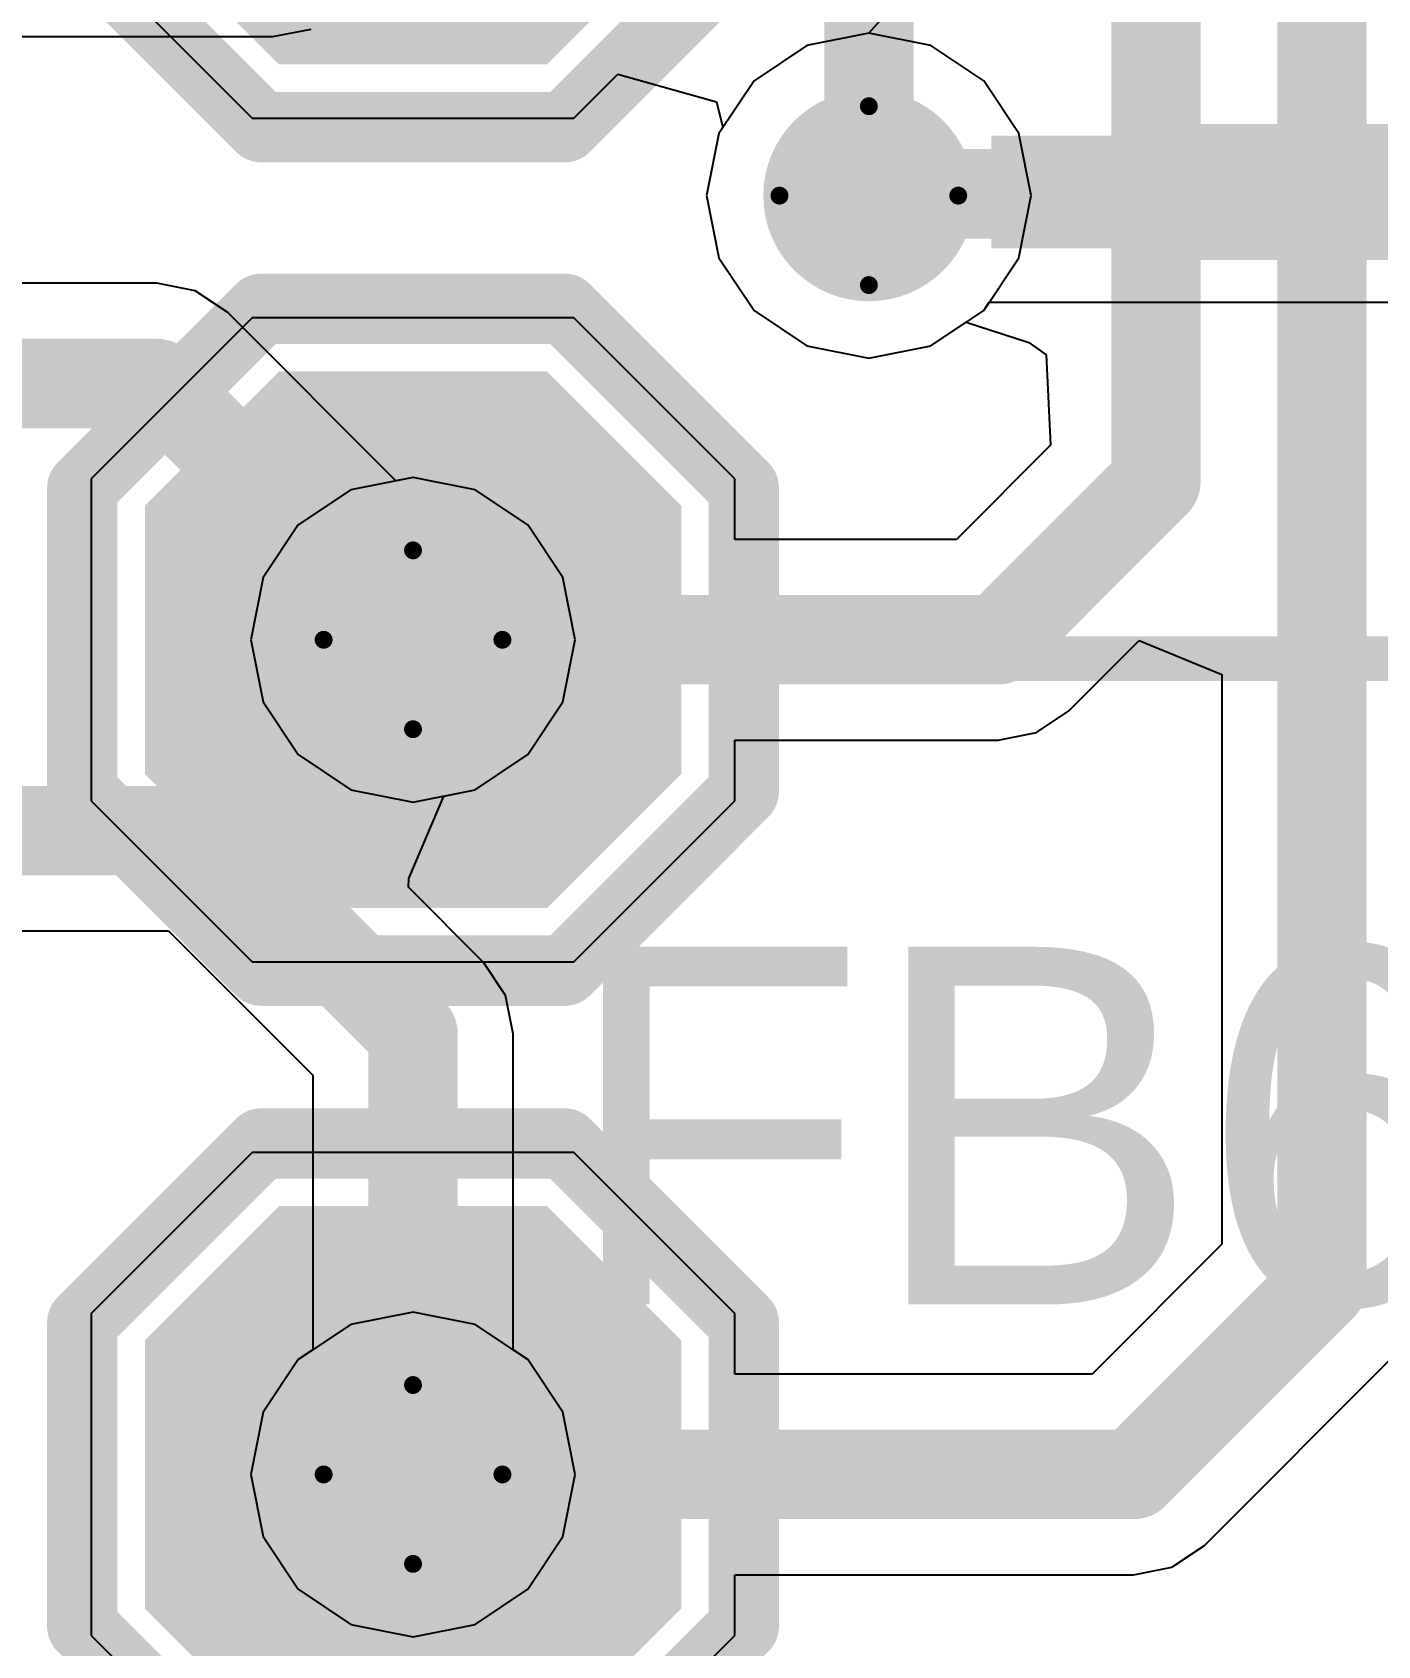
# Model space of a CAD drawing. Header units: millimetres. Extents: x -16 to 330, y -45 to 150.
# Drawn here: x 56.678 to 60.501, y 57.705 to 62.288 of the extents above; entities that cross this region are included whole.
import ezdxf

# ---------------------------------------------------------------- set-up
doc = ezdxf.new("R2010")
doc.units = ezdxf.units.MM
for name, color, linetype in [('BottomLayer', 5, 'Continuous'), ('BottomOverlay', 54, 'Continuous'), ('BottomPaste', 16, 'Continuous'), ('BottomSolder', 6, 'Continuous'), ('DrillDrawing', 1, 'Continuous'), ('Mechanical13', 56, 'Continuous'), ('MidLayer1', 16, 'Continuous'), ('MidLayer2', 76, 'Continuous'), ('TopLayer', 1, 'Continuous'), ('TopOverlay', 2, 'Continuous'), ('TopPaste', 8, 'Continuous'), ('TopSolder', 216, 'Continuous'), ('ViaHoleLayer', 16, 'Continuous')]:
    doc.layers.add(name, color=color, linetype=linetype)
doc.styles.add('Arial', font='arial.ttf', dxfattribs={"height": 0.2})

# ---------------------------------------------------------------- blocks, each defined once
blk = doc.blocks.new('TSSOP_20_59')
at = {"layer": 'TopLayer'}
blk.add_hatch(color=1, dxfattribs=at).paths.add_polyline_path([(3.6, 3.085), (3.6, 2.765), (2, 2.765), (2, 3.085)])
at = {"layer": 'TopPaste'}
blk.add_hatch(color=8, dxfattribs=at).paths.add_polyline_path([(3.6, 3.085), (3.6, 2.765), (2, 2.765), (2, 3.085)])
at = {"layer": 'TopSolder'}
blk.add_hatch(color=216, dxfattribs=at).paths.add_polyline_path([(3.6, 3.085), (3.6, 2.765), (2, 2.765), (2, 3.085)])
blk = doc.blocks.new('T__________B_127')
at = {"layer": 'BottomLayer'}
blk.add_hatch(color=5, dxfattribs=at).paths.add_polyline_path([(0.381, 0.762), (-0.381, 0.762), (-0.762, 0.381), (-0.762, -0.381), (-0.381, -0.762), (0.381, -0.762), (0.762, -0.381), (0.762, 0.381)])
at = {"layer": 'BottomPaste'}
blk.add_hatch(color=16, dxfattribs=at).paths.add_polyline_path([(0.381, 0.762), (-0.381, 0.762), (-0.762, 0.381), (-0.762, -0.381), (-0.381, -0.762), (0.381, -0.762), (0.762, -0.381), (0.762, 0.381)])
at = {"layer": 'BottomSolder'}
blk.add_hatch(color=6, dxfattribs=at).paths.add_polyline_path([(0.381, 0.762), (-0.381, 0.762), (-0.762, 0.381), (-0.762, -0.381), (-0.381, -0.762), (0.381, -0.762), (0.762, -0.381), (0.762, 0.381)])
at = {"layer": 'BottomOverlay', "const_width": 0.2}
for points in [[(-0.9398, 0.4318), (-0.4318, 0.9398)], [(-0.4318, 0.9398), (0.4318, 0.9398)], [(-0.4318, 0.9398), (0.4318, 0.9398)], [(0.4318, 0.9398), (0.9398, 0.4318)], [(-0.9398, -0.4318), (-0.9398, 0.4318)], [(0.9398, -0.4318), (0.9398, 0.4318)], [(-0.9398, -0.4318), (-0.4318, -0.9398)], [(0.4318, -0.9398), (0.9398, -0.4318)], [(-0.4318, -0.9398), (0.4318, -0.9398)], [(-0.4318, -0.9398), (0.4318, -0.9398)]]:
    blk.add_lwpolyline(points, dxfattribs=at)
at = {"layer": 'BottomOverlay', "const_width": 0.1}
for points in [[(-0.4818, 0.9398, 1), (-0.3818, 0.9398, 1)], [(-0.4818, 0.9398, 1), (-0.3818, 0.9398, 1)], [(-0.4818, 0.9398, 1), (-0.3818, 0.9398, 1)], [(0.3818, 0.9398, 1), (0.4818, 0.9398, 1)], [(0.3818, 0.9398, 1), (0.4818, 0.9398, 1)], [(0.3818, 0.9398, 1), (0.4818, 0.9398, 1)], [(-0.9898, 0.4318, 1), (-0.8898, 0.4318, 1)], [(-0.9898, 0.4318, 1), (-0.8898, 0.4318, 1)], [(0.8898, 0.4318, 1), (0.9898, 0.4318, 1)], [(0.8898, 0.4318, 1), (0.9898, 0.4318, 1)], [(-0.9898, -0.4318, 1), (-0.8898, -0.4318, 1)], [(-0.9898, -0.4318, 1), (-0.8898, -0.4318, 1)], [(0.8898, -0.4318, 1), (0.9898, -0.4318, 1)], [(0.8898, -0.4318, 1), (0.9898, -0.4318, 1)], [(-0.4818, -0.9398, 1), (-0.3818, -0.9398, 1)], [(-0.4818, -0.9398, 1), (-0.3818, -0.9398, 1)], [(-0.4818, -0.9398, 1), (-0.3818, -0.9398, 1)], [(0.3818, -0.9398, 1), (0.4818, -0.9398, 1)], [(0.3818, -0.9398, 1), (0.4818, -0.9398, 1)], [(0.3818, -0.9398, 1), (0.4818, -0.9398, 1)]]:
    blk.add_lwpolyline(points, format="xyb", close=True, dxfattribs=at)
blk = doc.blocks.new('T__________B_128')
at = {"layer": 'BottomLayer'}
blk.add_hatch(color=5, dxfattribs=at).paths.add_polyline_path([(0.381, 0.762), (-0.381, 0.762), (-0.762, 0.381), (-0.762, -0.381), (-0.381, -0.762), (0.381, -0.762), (0.762, -0.381), (0.762, 0.381)])
at = {"layer": 'BottomPaste'}
blk.add_hatch(color=16, dxfattribs=at).paths.add_polyline_path([(0.381, 0.762), (-0.381, 0.762), (-0.762, 0.381), (-0.762, -0.381), (-0.381, -0.762), (0.381, -0.762), (0.762, -0.381), (0.762, 0.381)])
at = {"layer": 'BottomSolder'}
blk.add_hatch(color=6, dxfattribs=at).paths.add_polyline_path([(0.381, 0.762), (-0.381, 0.762), (-0.762, 0.381), (-0.762, -0.381), (-0.381, -0.762), (0.381, -0.762), (0.762, -0.381), (0.762, 0.381)])
at = {"layer": 'BottomOverlay', "const_width": 0.2}
for points in [[(-0.9398, 0.4318), (-0.4318, 0.9398)], [(-0.4318, 0.9398), (0.4318, 0.9398)], [(-0.4318, 0.9398), (0.4318, 0.9398)], [(0.4318, 0.9398), (0.9398, 0.4318)], [(-0.9398, -0.4318), (-0.9398, 0.4318)], [(0.9398, -0.4318), (0.9398, 0.4318)], [(-0.9398, -0.4318), (-0.4318, -0.9398)], [(0.4318, -0.9398), (0.9398, -0.4318)], [(-0.4318, -0.9398), (0.4318, -0.9398)], [(-0.4318, -0.9398), (0.4318, -0.9398)]]:
    blk.add_lwpolyline(points, dxfattribs=at)
at = {"layer": 'BottomOverlay', "const_width": 0.1}
for points in [[(-0.4818, 0.9398, 1), (-0.3818, 0.9398, 1)], [(-0.4818, 0.9398, 1), (-0.3818, 0.9398, 1)], [(-0.4818, 0.9398, 1), (-0.3818, 0.9398, 1)], [(0.3818, 0.9398, 1), (0.4818, 0.9398, 1)], [(0.3818, 0.9398, 1), (0.4818, 0.9398, 1)], [(0.3818, 0.9398, 1), (0.4818, 0.9398, 1)], [(-0.9898, 0.4318, 1), (-0.8898, 0.4318, 1)], [(-0.9898, 0.4318, 1), (-0.8898, 0.4318, 1)], [(0.8898, 0.4318, 1), (0.9898, 0.4318, 1)], [(0.8898, 0.4318, 1), (0.9898, 0.4318, 1)], [(-0.9898, -0.4318, 1), (-0.8898, -0.4318, 1)], [(-0.9898, -0.4318, 1), (-0.8898, -0.4318, 1)], [(0.8898, -0.4318, 1), (0.9898, -0.4318, 1)], [(0.8898, -0.4318, 1), (0.9898, -0.4318, 1)], [(-0.4818, -0.9398, 1), (-0.3818, -0.9398, 1)], [(-0.4818, -0.9398, 1), (-0.3818, -0.9398, 1)], [(-0.4818, -0.9398, 1), (-0.3818, -0.9398, 1)], [(0.3818, -0.9398, 1), (0.4818, -0.9398, 1)], [(0.3818, -0.9398, 1), (0.4818, -0.9398, 1)], [(0.3818, -0.9398, 1), (0.4818, -0.9398, 1)]]:
    blk.add_lwpolyline(points, format="xyb", close=True, dxfattribs=at)
blk = doc.blocks.new('T__________B_129')
at = {"layer": 'BottomLayer'}
blk.add_hatch(color=5, dxfattribs=at).paths.add_polyline_path([(0.381, 0.762), (-0.381, 0.762), (-0.762, 0.381), (-0.762, -0.381), (-0.381, -0.762), (0.381, -0.762), (0.762, -0.381), (0.762, 0.381)])
at = {"layer": 'BottomPaste'}
blk.add_hatch(color=16, dxfattribs=at).paths.add_polyline_path([(0.381, 0.762), (-0.381, 0.762), (-0.762, 0.381), (-0.762, -0.381), (-0.381, -0.762), (0.381, -0.762), (0.762, -0.381), (0.762, 0.381)])
at = {"layer": 'BottomSolder'}
blk.add_hatch(color=6, dxfattribs=at).paths.add_polyline_path([(0.381, 0.762), (-0.381, 0.762), (-0.762, 0.381), (-0.762, -0.381), (-0.381, -0.762), (0.381, -0.762), (0.762, -0.381), (0.762, 0.381)])
at = {"layer": 'BottomOverlay', "const_width": 0.2}
for points in [[(-0.9398, 0.4318), (-0.4318, 0.9398)], [(-0.4318, 0.9398), (0.4318, 0.9398)], [(-0.4318, 0.9398), (0.4318, 0.9398)], [(0.4318, 0.9398), (0.9398, 0.4318)], [(-0.9398, -0.4318), (-0.9398, 0.4318)], [(0.9398, -0.4318), (0.9398, 0.4318)], [(-0.9398, -0.4318), (-0.4318, -0.9398)], [(0.4318, -0.9398), (0.9398, -0.4318)], [(-0.4318, -0.9398), (0.4318, -0.9398)], [(-0.4318, -0.9398), (0.4318, -0.9398)]]:
    blk.add_lwpolyline(points, dxfattribs=at)
at = {"layer": 'BottomOverlay', "const_width": 0.1}
for points in [[(-0.4818, 0.9398, 1), (-0.3818, 0.9398, 1)], [(-0.4818, 0.9398, 1), (-0.3818, 0.9398, 1)], [(-0.4818, 0.9398, 1), (-0.3818, 0.9398, 1)], [(0.3818, 0.9398, 1), (0.4818, 0.9398, 1)], [(0.3818, 0.9398, 1), (0.4818, 0.9398, 1)], [(0.3818, 0.9398, 1), (0.4818, 0.9398, 1)], [(-0.9898, 0.4318, 1), (-0.8898, 0.4318, 1)], [(-0.9898, 0.4318, 1), (-0.8898, 0.4318, 1)], [(0.8898, 0.4318, 1), (0.9898, 0.4318, 1)], [(0.8898, 0.4318, 1), (0.9898, 0.4318, 1)], [(-0.9898, -0.4318, 1), (-0.8898, -0.4318, 1)], [(-0.9898, -0.4318, 1), (-0.8898, -0.4318, 1)], [(0.8898, -0.4318, 1), (0.9898, -0.4318, 1)], [(0.8898, -0.4318, 1), (0.9898, -0.4318, 1)], [(-0.4818, -0.9398, 1), (-0.3818, -0.9398, 1)], [(-0.4818, -0.9398, 1), (-0.3818, -0.9398, 1)], [(-0.4818, -0.9398, 1), (-0.3818, -0.9398, 1)], [(0.3818, -0.9398, 1), (0.4818, -0.9398, 1)], [(0.3818, -0.9398, 1), (0.4818, -0.9398, 1)], [(0.3818, -0.9398, 1), (0.4818, -0.9398, 1)]]:
    blk.add_lwpolyline(points, format="xyb", close=True, dxfattribs=at)

msp = doc.modelspace()

# ---------------------------------------------------------------- hatches: boundary and pattern name
at = {"layer": 'BottomLayer'}
h = msp.add_hatch(color=5, dxfattribs=at)
edge = h.paths.add_edge_path()
edge.add_arc((59.055, 61.8236), 0.3, 0, 360)
h = msp.add_hatch(color=5, dxfattribs=at)
edge = h.paths.add_edge_path()
edge.add_arc((57.7596, 60.5621), 0.3, 0, 360)
h = msp.add_hatch(color=5, dxfattribs=at)
edge = h.paths.add_edge_path()
edge.add_arc((57.7596, 58.1914), 0.3, 0, 360)
at = {"layer": 'BottomSolder'}
h = msp.add_hatch(color=6, dxfattribs=at)
edge = h.paths.add_edge_path()
edge.add_arc((59.055, 61.8236), 0.15, 0, 360)
h = msp.add_hatch(color=6, dxfattribs=at)
edge = h.paths.add_edge_path()
edge.add_arc((57.7596, 60.5621), 0.15, 0, 360)
h = msp.add_hatch(color=6, dxfattribs=at)
edge = h.paths.add_edge_path()
edge.add_arc((57.7596, 58.1914), 0.15, 0, 360)
at = {"layer": 'MidLayer1'}
h = msp.add_hatch(color=16, dxfattribs=at)
edge = h.paths.add_edge_path()
edge.add_arc((59.055, 61.8236), 0.3, 0, 360)
h = msp.add_hatch(color=16, dxfattribs=at)
edge = h.paths.add_edge_path()
edge.add_arc((57.7596, 60.5621), 0.3, 0, 360)
h = msp.add_hatch(color=16, dxfattribs=at)
edge = h.paths.add_edge_path()
edge.add_arc((57.7596, 58.1914), 0.3, 0, 360)
at = {"layer": 'MidLayer2'}
h = msp.add_hatch(color=76, dxfattribs=at)
edge = h.paths.add_edge_path()
edge.add_arc((59.055, 61.8236), 0.3, 0, 360)
h = msp.add_hatch(color=76, dxfattribs=at)
edge = h.paths.add_edge_path()
edge.add_arc((57.7596, 60.5621), 0.3, 0, 360)
h = msp.add_hatch(color=76, dxfattribs=at)
edge = h.paths.add_edge_path()
edge.add_arc((57.7596, 58.1914), 0.3, 0, 360)
at = {"layer": 'TopLayer'}
h = msp.add_hatch(color=1, dxfattribs=at)
edge = h.paths.add_edge_path()
edge.add_arc((59.055, 61.8236), 0.3, 0, 360)
h = msp.add_hatch(color=1, dxfattribs=at)
edge = h.paths.add_edge_path()
edge.add_arc((57.7596, 60.5621), 0.3, 0, 360)
h = msp.add_hatch(color=1, dxfattribs=at)
edge = h.paths.add_edge_path()
edge.add_arc((57.7596, 58.1914), 0.3, 0, 360)
at = {"layer": 'TopSolder'}
h = msp.add_hatch(color=216, dxfattribs=at)
edge = h.paths.add_edge_path()
edge.add_arc((59.055, 61.8236), 0.15, 0, 360)
h = msp.add_hatch(color=216, dxfattribs=at)
edge = h.paths.add_edge_path()
edge.add_arc((57.7596, 60.5621), 0.15, 0, 360)
h = msp.add_hatch(color=216, dxfattribs=at)
edge = h.paths.add_edge_path()
edge.add_arc((57.7596, 58.1914), 0.15, 0, 360)
at = {"layer": 'ViaHoleLayer'}
h = msp.add_hatch(color=16, dxfattribs=at)
edge = h.paths.add_edge_path()
edge.add_arc((59.055, 61.8236), 0.15, 0, 360)
h = msp.add_hatch(color=16, dxfattribs=at)
edge = h.paths.add_edge_path()
edge.add_arc((57.7596, 60.5621), 0.15, 0, 360)
h = msp.add_hatch(color=16, dxfattribs=at)
edge = h.paths.add_edge_path()
edge.add_arc((57.7596, 58.1914), 0.15, 0, 360)

# ---------------------------------------------------------------- linework, layer by layer
at = {"layer": 'BottomLayer'}
for p, q in [((56.8452, 62.5009), (57.3024, 62.0437)), ((58.2168, 62.0437), (58.3415, 62.1685)), ((58.3415, 62.1685), (58.6222, 62.0899)), ((58.6222, 62.0899), (58.64, 62.0168)), ((57.3024, 62.0437), (58.2168, 62.0437)), ((58.64, 62.0168), (58.6288, 62.0001)), ((58.6288, 62.0001), (58.5937, 61.8236)), ((58.5937, 61.8236), (58.6288, 61.6471)), ((58.6288, 61.6471), (58.7288, 61.4974)), ((57.3024, 61.4765), (56.8452, 61.0193)), ((58.2168, 61.4765), (57.3024, 61.4765)), ((58.674, 61.0193), (58.2168, 61.4765)), ((58.7288, 61.4974), (58.8785, 61.3974)), ((59.2315, 61.3974), (59.3317, 61.4644)), ((59.3317, 61.4644), (59.5094, 61.4062)), ((58.8785, 61.3974), (59.055, 61.3623)), ((59.055, 61.3623), (59.2315, 61.3974)), ((59.5094, 61.4062), (59.5584, 61.3713)), ((59.5584, 61.3713), (59.5715, 61.1144)), ((59.5715, 61.1144), (59.304, 60.847)), ((56.8452, 61.0193), (56.8452, 60.1049)), ((58.674, 60.847), (58.674, 61.0193)), ((59.304, 60.847), (58.674, 60.847)), ((59.6235, 60.3606), (59.8233, 60.5605)), ((59.8233, 60.5605), (60.058, 60.4633)), ((60.058, 60.4633), (60.058, 58.845)), ((59.5311, 60.2989), (59.6235, 60.3606)), ((58.674, 60.1049), (58.674, 60.2772)), ((58.674, 60.2772), (59.422, 60.2772)), ((59.422, 60.2772), (59.5311, 60.2989)), ((59.422, 60.2772), (59.422, 60.2772)), ((56.8452, 60.1049), (57.3024, 59.6477)), ((58.2168, 59.6477), (58.674, 60.1049)), ((57.3024, 59.6477), (58.2168, 59.6477)), ((57.3024, 59.1058), (56.8452, 58.6486)), ((58.2168, 59.1058), (57.3024, 59.1058)), ((58.674, 58.6486), (58.2168, 59.1058)), ((60.058, 58.845), (59.6893, 58.4763)), ((56.8452, 58.6486), (56.8452, 57.7342)), ((58.674, 58.4763), (58.674, 58.6486)), ((60.0087, 57.99), (60.5443, 58.5256)), ((59.6893, 58.4763), (58.674, 58.4763)), ((59.9163, 57.9282), (60.0087, 57.99)), ((59.8073, 57.9065), (59.9163, 57.9282)), ((58.674, 57.7342), (58.674, 57.9065)), ((58.674, 57.9065), (59.8073, 57.9065)), ((59.8073, 57.9065), (59.8073, 57.9065)), ((56.8452, 57.7342), (57.3024, 57.277)), ((58.2168, 57.277), (58.674, 57.7342))]:
    msp.add_line(p, q, dxfattribs=at)
at = {"layer": 'BottomLayer', "const_width": 0.254}
for points in [[(59.8706, 61.0106), (59.8706, 63.5988)], [(59.055, 61.8236), (59.055, 63.3729)], [(60.3429, 58.727), (60.3429, 62.6108)], [(59.422, 60.5621), (59.8706, 61.0106)], [(57.7596, 60.5621), (59.422, 60.5621)], [(59.8073, 58.1914), (60.3429, 58.727)], [(57.7596, 58.1914), (59.8073, 58.1914)]]:
    msp.add_lwpolyline(points, dxfattribs=at)
at = {"layer": 'BottomLayer', "const_width": 0.127}
for points in [[(58.9915, 61.8236, 1), (59.1185, 61.8236, 1)], [(59.8071, 61.0106, 1), (59.9341, 61.0106, 1)], [(59.8071, 61.0106, 1), (59.9341, 61.0106, 1)], [(57.6961, 60.5621, 1), (57.8231, 60.5621, 1)], [(59.3585, 60.5621, 1), (59.4855, 60.5621, 1)], [(59.3585, 60.5621, 1), (59.4855, 60.5621, 1)], [(60.2794, 58.727, 1), (60.4064, 58.727, 1)], [(60.2794, 58.727, 1), (60.4064, 58.727, 1)], [(57.6961, 58.1914, 1), (57.8231, 58.1914, 1)], [(59.7438, 58.1914, 1), (59.8708, 58.1914, 1)], [(59.7438, 58.1914, 1), (59.8708, 58.1914, 1)]]:
    msp.add_lwpolyline(points, format="xyb", close=True, dxfattribs=at)
at = {"layer": 'DrillDrawing', "const_width": 0.0508}
for points in [[(58.801, 61.8236), (59.055, 62.0776)], [(59.055, 62.0776), (59.309, 61.8236)], [(58.801, 61.8236), (59.055, 61.5696)], [(59.055, 61.5696), (59.309, 61.8236)], [(57.5056, 60.5621), (57.7596, 60.8161)], [(57.7596, 60.8161), (58.0136, 60.5621)], [(57.5056, 60.5621), (57.7596, 60.3081)], [(57.7596, 60.3081), (58.0136, 60.5621)], [(57.5056, 58.1914), (57.7596, 58.4454)], [(57.7596, 58.4454), (58.0136, 58.1914)], [(57.5056, 58.1914), (57.7596, 57.9374)], [(57.7596, 57.9374), (58.0136, 58.1914)]]:
    msp.add_lwpolyline(points, dxfattribs=at)
at = {"layer": 'DrillDrawing', "const_width": 0.0254}
for points in [[(59.0423, 62.0776, 1), (59.0677, 62.0776, 1)], [(59.0423, 62.0776, 1), (59.0677, 62.0776, 1)], [(58.7883, 61.8236, 1), (58.8137, 61.8236, 1)], [(58.7883, 61.8236, 1), (58.8137, 61.8236, 1)], [(59.2963, 61.8236, 1), (59.3217, 61.8236, 1)], [(59.2963, 61.8236, 1), (59.3217, 61.8236, 1)], [(59.0423, 61.5696, 1), (59.0677, 61.5696, 1)], [(59.0423, 61.5696, 1), (59.0677, 61.5696, 1)], [(57.7469, 60.8161, 1), (57.7723, 60.8161, 1)], [(57.7469, 60.8161, 1), (57.7723, 60.8161, 1)], [(57.4929, 60.5621, 1), (57.5183, 60.5621, 1)], [(57.4929, 60.5621, 1), (57.5183, 60.5621, 1)], [(58.0009, 60.5621, 1), (58.0263, 60.5621, 1)], [(58.0009, 60.5621, 1), (58.0263, 60.5621, 1)], [(57.7469, 60.3081, 1), (57.7723, 60.3081, 1)], [(57.7469, 60.3081, 1), (57.7723, 60.3081, 1)], [(57.7469, 58.4454, 1), (57.7723, 58.4454, 1)], [(57.7469, 58.4454, 1), (57.7723, 58.4454, 1)], [(57.4929, 58.1914, 1), (57.5183, 58.1914, 1)], [(57.4929, 58.1914, 1), (57.5183, 58.1914, 1)], [(58.0009, 58.1914, 1), (58.0263, 58.1914, 1)], [(58.0009, 58.1914, 1), (58.0263, 58.1914, 1)], [(57.7469, 57.9374, 1), (57.7723, 57.9374, 1)], [(57.7469, 57.9374, 1), (57.7723, 57.9374, 1)]]:
    msp.add_lwpolyline(points, format="xyb", close=True, dxfattribs=at)
at = {"layer": 'Mechanical13', "const_width": 0.127}
for points in [[(59.8062, 61.9638), (60.2562, 61.9638)], [(59.8062, 61.7038), (59.8062, 61.9638)], [(60.2562, 61.9638), (60.3562, 61.9638)], [(60.2562, 61.7038), (60.2562, 61.9638)], [(60.3562, 61.9638), (60.6062, 61.9638)], [(60.3562, 61.7038), (60.3562, 61.9638)], [(59.8062, 61.7038), (60.2562, 61.7038)], [(60.2562, 61.7038), (60.3562, 61.7038)], [(60.3562, 61.7038), (60.6062, 61.7038)], [(58.0339, 60.5088), (62.0062, 60.5088)], [(58.0339, 60.5088), (62.0062, 60.5088)]]:
    msp.add_lwpolyline(points, dxfattribs=at)
at = {"layer": 'Mechanical13', "const_width": 0.0635}
for points in [[(59.7745, 61.9638, 1), (59.838, 61.9638, 1)], [(59.7745, 61.9638, 1), (59.838, 61.9638, 1)], [(60.2245, 61.9638, 1), (60.288, 61.9638, 1)], [(60.2245, 61.9638, 1), (60.288, 61.9638, 1)], [(60.2245, 61.9638, 1), (60.288, 61.9638, 1)], [(60.3245, 61.9638, 1), (60.388, 61.9638, 1)], [(60.3245, 61.9638, 1), (60.388, 61.9638, 1)], [(60.3245, 61.9638, 1), (60.388, 61.9638, 1)], [(59.7745, 61.7038, 1), (59.838, 61.7038, 1)], [(59.7745, 61.7038, 1), (59.838, 61.7038, 1)], [(60.2245, 61.7038, 1), (60.288, 61.7038, 1)], [(60.2245, 61.7038, 1), (60.288, 61.7038, 1)], [(60.2245, 61.7038, 1), (60.288, 61.7038, 1)], [(60.3245, 61.7038, 1), (60.388, 61.7038, 1)], [(60.3245, 61.7038, 1), (60.388, 61.7038, 1)], [(60.3245, 61.7038, 1), (60.388, 61.7038, 1)], [(58.0021, 60.5088, 1), (58.0656, 60.5088, 1)], [(58.0021, 60.5088, 1), (58.0656, 60.5088, 1)]]:
    msp.add_lwpolyline(points, format="xyb", close=True, dxfattribs=at)
at = {"layer": 'MidLayer1'}
for p, q in [((59.055, 62.2849), (58.8785, 62.2498)), ((59.2315, 62.2498), (59.055, 62.2849)), ((58.8785, 62.2498), (58.7288, 62.1498)), ((59.3812, 62.1498), (59.2315, 62.2498)), ((58.7288, 62.1498), (58.6288, 62.0001)), ((59.4812, 62.0001), (59.3812, 62.1498)), ((58.6288, 62.0001), (58.5937, 61.8236)), ((59.5163, 61.8236), (59.4812, 62.0001)), ((58.5937, 61.8236), (58.6288, 61.6471)), ((59.4812, 61.6471), (59.5163, 61.8236)), ((58.6288, 61.6471), (58.7288, 61.4974)), ((59.3812, 61.4974), (59.4812, 61.6471)), ((58.7288, 61.4974), (58.8785, 61.3974)), ((59.2315, 61.3974), (59.3812, 61.4974)), ((58.8785, 61.3974), (59.055, 61.3623)), ((59.055, 61.3623), (59.2315, 61.3974)), ((57.7596, 61.0233), (57.5831, 60.9882)), ((57.9361, 60.9882), (57.7596, 61.0233)), ((57.5831, 60.9882), (57.4334, 60.8882)), ((58.0857, 60.8882), (57.9361, 60.9882)), ((57.4334, 60.8882), (57.3334, 60.7386)), ((58.1857, 60.7386), (58.0857, 60.8882)), ((57.3334, 60.7386), (57.2983, 60.5621)), ((58.2208, 60.5621), (58.1857, 60.7386)), ((57.2983, 60.5621), (57.3334, 60.3856)), ((58.1857, 60.3856), (58.2208, 60.5621)), ((57.3334, 60.3856), (57.4334, 60.2359)), ((58.0857, 60.2359), (58.1857, 60.3856)), ((57.4334, 60.2359), (57.5831, 60.1359)), ((57.9361, 60.1359), (58.0857, 60.2359)), ((57.5831, 60.1359), (57.7596, 60.1008)), ((57.7596, 60.1008), (57.9361, 60.1359)), ((57.5831, 58.6176), (57.4334, 58.5176)), ((57.7596, 58.6527), (57.5831, 58.6176)), ((57.9361, 58.6176), (57.7596, 58.6527)), ((58.0857, 58.5176), (57.9361, 58.6176)), ((57.4334, 58.5176), (57.3334, 58.3679)), ((58.1857, 58.3679), (58.0857, 58.5176)), ((57.3334, 58.3679), (57.2983, 58.1914)), ((58.2208, 58.1914), (58.1857, 58.3679)), ((57.2983, 58.1914), (57.3334, 58.0149)), ((58.1857, 58.0149), (58.2208, 58.1914)), ((57.3334, 58.0149), (57.4334, 57.8653)), ((58.0857, 57.8653), (58.1857, 58.0149)), ((57.4334, 57.8653), (57.5831, 57.7653)), ((57.9361, 57.7653), (58.0857, 57.8653)), ((57.5831, 57.7653), (57.7596, 57.7302)), ((57.7596, 57.7302), (57.9361, 57.7653))]:
    msp.add_line(p, q, dxfattribs=at)
at = {"layer": 'MidLayer2'}
for p, q in [((59.055, 62.2849), (58.8785, 62.2498)), ((59.2315, 62.2498), (59.055, 62.2849)), ((58.8785, 62.2498), (58.7288, 62.1498)), ((59.3812, 62.1498), (59.2315, 62.2498)), ((58.7288, 62.1498), (58.6288, 62.0001)), ((59.4812, 62.0001), (59.3812, 62.1498)), ((58.6288, 62.0001), (58.5937, 61.8236)), ((59.5163, 61.8236), (59.4812, 62.0001)), ((58.5937, 61.8236), (58.6288, 61.6471)), ((59.4812, 61.6471), (59.5163, 61.8236)), ((58.6288, 61.6471), (58.7288, 61.4974)), ((59.3812, 61.4974), (59.4812, 61.6471)), ((58.7288, 61.4974), (58.8785, 61.3974)), ((59.2315, 61.3974), (59.3812, 61.4974)), ((58.8785, 61.3974), (59.055, 61.3623)), ((59.055, 61.3623), (59.2315, 61.3974)), ((57.7596, 61.0233), (57.5831, 60.9882)), ((57.9361, 60.9882), (57.7596, 61.0233)), ((57.5831, 60.9882), (57.4334, 60.8882)), ((58.0857, 60.8882), (57.9361, 60.9882)), ((57.4334, 60.8882), (57.3334, 60.7386)), ((58.1857, 60.7386), (58.0857, 60.8882)), ((57.3334, 60.7386), (57.2983, 60.5621)), ((58.2208, 60.5621), (58.1857, 60.7386)), ((57.2983, 60.5621), (57.3334, 60.3856)), ((58.1857, 60.3856), (58.2208, 60.5621)), ((57.3334, 60.3856), (57.4334, 60.2359)), ((58.0857, 60.2359), (58.1857, 60.3856)), ((57.4334, 60.2359), (57.5831, 60.1359)), ((57.9361, 60.1359), (58.0857, 60.2359)), ((57.5831, 60.1359), (57.7596, 60.1008)), ((57.7596, 60.1008), (57.9361, 60.1359)), ((57.5831, 58.6176), (57.4334, 58.5176)), ((57.7596, 58.6527), (57.5831, 58.6176)), ((57.9361, 58.6176), (57.7596, 58.6527)), ((58.0857, 58.5176), (57.9361, 58.6176)), ((57.4334, 58.5176), (57.3334, 58.3679)), ((58.1857, 58.3679), (58.0857, 58.5176)), ((57.3334, 58.3679), (57.2983, 58.1914)), ((58.2208, 58.1914), (58.1857, 58.3679)), ((57.2983, 58.1914), (57.3334, 58.0149)), ((58.1857, 58.0149), (58.2208, 58.1914)), ((57.3334, 58.0149), (57.4334, 57.8653)), ((58.0857, 57.8653), (58.1857, 58.0149)), ((57.4334, 57.8653), (57.5831, 57.7653)), ((57.9361, 57.7653), (58.0857, 57.8653)), ((57.5831, 57.7653), (57.7596, 57.7302)), ((57.7596, 57.7302), (57.9361, 57.7653))]:
    msp.add_line(p, q, dxfattribs=at)
at = {"layer": 'TopLayer'}
for p, q in [((59.2507, 62.5049), (59.055, 62.2849)), ((57.3614, 62.2751), (57.4705, 62.2968)), ((59.055, 62.2849), (58.8785, 62.2498)), ((54.682, 62.2751), (57.3614, 62.2751)), ((57.3614, 62.2751), (57.3614, 62.2751)), ((58.8785, 62.2498), (58.7288, 62.1498)), ((58.7288, 62.1498), (58.6288, 62.0001)), ((58.6288, 62.0001), (58.5937, 61.8236)), ((58.5937, 61.8236), (58.6288, 61.6471)), ((58.6288, 61.6471), (58.7288, 61.4974)), ((57.0317, 61.5749), (54.682, 61.5749)), ((57.1407, 61.5532), (57.0317, 61.5749)), ((57.0317, 61.5749), (57.0317, 61.5749)), ((57.2331, 61.4914), (57.1407, 61.5532)), ((59.3812, 61.4974), (59.3972, 61.5214)), ((59.3972, 61.5214), (61.1555, 61.5214)), ((57.7109, 61.0137), (57.2331, 61.4914)), ((58.7288, 61.4974), (58.8785, 61.3974)), ((59.2315, 61.3974), (59.3812, 61.4974)), ((58.8785, 61.3974), (59.055, 61.3623)), ((59.055, 61.3623), (59.2315, 61.3974)), ((57.7596, 61.0233), (57.7109, 61.0137)), ((57.9361, 60.9882), (57.7596, 61.0233)), ((58.0857, 60.8882), (57.9361, 60.9882)), ((58.1857, 60.7386), (58.0857, 60.8882)), ((58.2208, 60.5621), (58.1857, 60.7386)), ((58.1857, 60.3856), (58.2208, 60.5621)), ((58.0857, 60.2359), (58.1857, 60.3856)), ((57.9361, 60.1359), (58.0857, 60.2359)), ((57.8467, 60.1182), (57.9361, 60.1359)), ((57.748, 59.8837), (57.8467, 60.1182)), ((57.7467, 59.859), (57.748, 59.8837)), ((57.961, 59.6447), (57.7467, 59.859)), ((54.682, 59.7351), (57.0648, 59.7351)), ((57.0648, 59.7351), (57.4747, 59.3252)), ((57.961, 59.6446), (57.961, 59.6447)), ((58.0228, 59.5522), (57.961, 59.6446)), ((58.0445, 59.4432), (58.0228, 59.5522)), ((58.0445, 58.5452), (58.0445, 59.4432)), ((58.0445, 59.4432), (58.0445, 59.4432)), ((57.4747, 59.3252), (57.4747, 58.5452)), ((57.4747, 58.5452), (57.4334, 58.5176)), ((58.0857, 58.5176), (58.0445, 58.5452)), ((57.4334, 58.5176), (57.3334, 58.3679)), ((58.1857, 58.3679), (58.0857, 58.5176)), ((57.3334, 58.3679), (57.2983, 58.1914)), ((58.2208, 58.1914), (58.1857, 58.3679)), ((57.2983, 58.1914), (57.3334, 58.0149)), ((58.1857, 58.0149), (58.2208, 58.1914)), ((57.3334, 58.0149), (57.4334, 57.8653)), ((58.0857, 57.8653), (58.1857, 58.0149)), ((57.4334, 57.8653), (57.5831, 57.7653)), ((57.9361, 57.7653), (58.0857, 57.8653)), ((57.5831, 57.7653), (57.7596, 57.7302)), ((57.7596, 57.7302), (57.9361, 57.7653))]:
    msp.add_line(p, q, dxfattribs=at)
at = {"layer": 'TopLayer', "const_width": 0.254}
for points in [[(60.098, 61.8287), (60.1031, 61.8338)], [(59.055, 61.8236), (59.0601, 61.8287)], [(59.0601, 61.8287), (60.098, 61.8287)], [(53.6, 61.29), (57.0317, 61.29)], [(57.0317, 61.29), (57.7596, 60.5621)], [(53.6, 60.02), (57.1828, 60.02)], [(57.1828, 60.02), (57.7596, 59.4432)], [(57.7596, 58.1914), (57.7596, 59.4432)]]:
    msp.add_lwpolyline(points, dxfattribs=at)
at = {"layer": 'TopLayer', "const_width": 0.127}
for points in [[(60.0396, 61.8338, 1), (60.1666, 61.8338, 1)], [(58.9915, 61.8236, 1), (59.1185, 61.8236, 1)], [(58.9966, 61.8287, 1), (59.1236, 61.8287, 1)], [(58.9966, 61.8287, 1), (59.1236, 61.8287, 1)], [(60.0345, 61.8287, 1), (60.1615, 61.8287, 1)], [(60.0345, 61.8287, 1), (60.1615, 61.8287, 1)], [(56.9682, 61.29, 1), (57.0952, 61.29, 1)], [(56.9682, 61.29, 1), (57.0952, 61.29, 1)], [(57.6961, 60.5621, 1), (57.8231, 60.5621, 1)], [(57.1193, 60.02, 1), (57.2463, 60.02, 1)], [(57.1193, 60.02, 1), (57.2463, 60.02, 1)], [(57.6961, 59.4432, 1), (57.8231, 59.4432, 1)], [(57.6961, 59.4432, 1), (57.8231, 59.4432, 1)], [(57.6961, 58.1914, 1), (57.8231, 58.1914, 1)]]:
    msp.add_lwpolyline(points, format="xyb", close=True, dxfattribs=at)

# ---------------------------------------------------------------- block references
at = {"rotation": 180}
msp.add_blockref('TSSOP_20_59', (63.0031, 64.7588), dxfattribs=at)
for name, p in [('T__________B_127', (57.7596, 62.9581)), ('T__________B_128', (57.7596, 60.5621)), ('T__________B_129', (57.7596, 58.1914))]:
    msp.add_blockref(name, p)

# ---------------------------------------------------------------- texts
at = {"layer": 'TopOverlay', "style": 'Arial'}
msp.add_text('FB6', height=1.016, dxfattribs=at).set_placement((58.1834, 58.6742))

doc.saveas('drawing.dxf')
